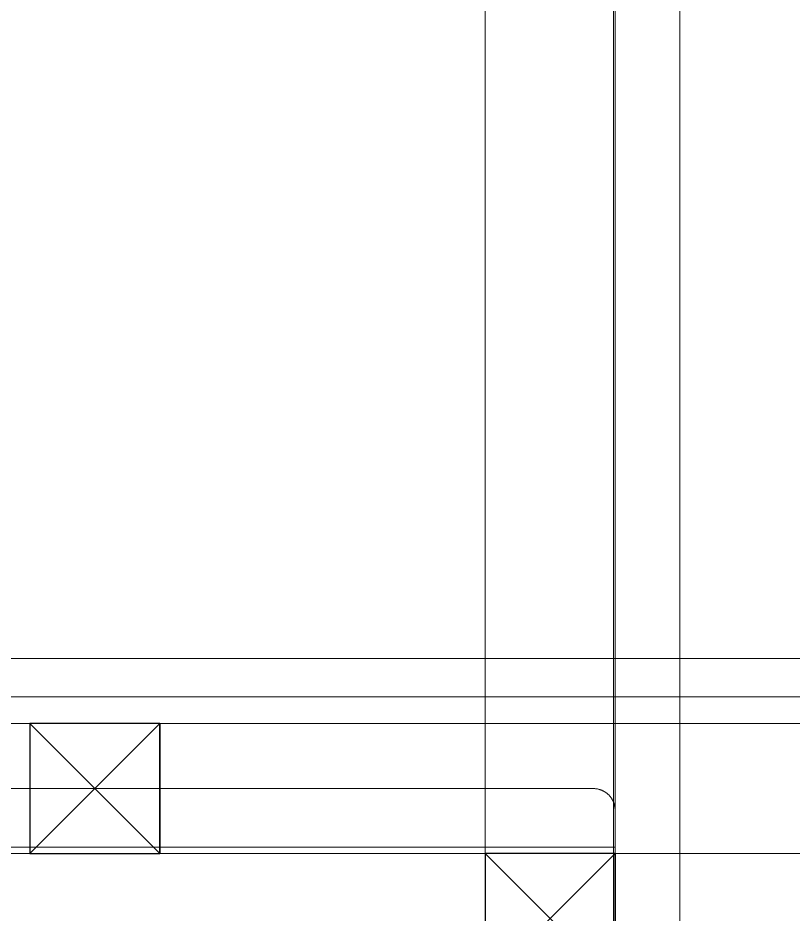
# Model space of a CAD drawing. Header units: millimetres. Extents: x -159872 to 386485, y -250577 to 158966.
# Drawn here: x 156801 to 156979.8, y 12731.1 to 12937.9 of the extents above; entities that cross this region are included whole.
import ezdxf

# ---------------------------------------------------------------- set-up
doc = ezdxf.new("R2010")
doc.units = ezdxf.units.MM
doc.layers.get('0').update_dxf_attribs({"lineweight": 25})
for name, color, linetype, lineweight in [('LDS-equipment-kitchen equipment', 3, 'Continuous', 13), ('WS-Fabs', 252, 'Continuous', 13), ('WS-FRAME HIDDEN', 68, 'Continuous', 5)]:
    doc.layers.add(name, color=color, linetype=linetype, lineweight=lineweight)

# ---------------------------------------------------------------- blocks, each defined once
blk = doc.blocks.new('30 X 30 HIDDEN SECTION_3')
at = {"layer": 'WS-FRAME HIDDEN', "color": 7, "lineweight": 25}
blk.add_polyline3d([(0, -30, 0), (-30, -30, 0), (-30, 0, 0), (0, 0, 0), (0, -30, 0)], dxfattribs=at)
at = {"layer": 'WS-FRAME HIDDEN', "color": 7, "lineweight": 25, "transparency": 33554687}
for points in [[(-30, 0, 0), (0, -30, 0)], [(-30, -30, 0), (0, 0, 0)], [(-30, -30, 0), (0, -30, 0)]]:
    blk.add_polyline3d(points, dxfattribs=at)
blk = doc.blocks.new('Group-360')
at = {"layer": 'LDS-equipment-kitchen equipment'}
for points in [[(95980.22, 49232.54, 0), (95980.22, 49247.55, 0), (96745.22, 49247.54, 0), (96745.22, 49232.54, 0), (95980.22, 49232.54, 0)], [(95980.53, 49232.53, 0), (95980.53, 49202.53, 0), (96745.24, 49202.54, 0), (96745.24, 49232.54, 0), (95980.53, 49232.53, 0)], [(96160.22, 49232.53, 0), (96160.22, 49202.53, 0), (96745.22, 49202.53, 0), (96745.22, 49232.53, 0), (96160.22, 49232.53, 0)]]:
    blk.add_polyline3d(points, dxfattribs=at)
at = {"layer": 'LDS-equipment-kitchen equipment', "xscale": -1, "rotation": 89.9999999946682}
blk.add_blockref('30 X 30 HIDDEN SECTION_3', (96130.22, 49202.53), dxfattribs=at)
blk = doc.blocks.new('A$C7a11c87d')
at = {"layer": 'WS-Fabs', "color": 7, "lineweight": 5}
for points in [[(4941.61, 350.04, 0), (4943.11, 350.04, 0), (4943.09, 15.04, 0), (4941.59, 15.04, 0), (4941.61, 350.04, 0)], [(4956.61, 350.04, 0), (4956.59, 20.04, 0), (4956.59, 19.92, 0), (4956.59, 19.8, 0), (4956.58, 19.68, 0), (4956.57, 19.55, 0), (4956.56, 19.43, 0), (4956.54, 19.31, 0), (4956.52, 19.19, 0), (4956.5, 19.07, 0), (4956.47, 18.95, 0), (4956.44, 18.83, 0), (4956.41, 18.71, 0), (4956.38, 18.59, 0), (4956.34, 18.48, 0), (4956.3, 18.36, 0), (4956.26, 18.24, 0), (4956.21, 18.13, 0), (4956.17, 18.02, 0), (4956.11, 17.91, 0), (4956.06, 17.8, 0), (4956, 17.69, 0), (4955.94, 17.58, 0), (4955.88, 17.47, 0), (4955.82, 17.37, 0), (4955.75, 17.27, 0), (4955.68, 17.16, 0), (4955.61, 17.07, 0), (4955.54, 16.97, 0), (4955.46, 16.87, 0), (4955.38, 16.78, 0), (4955.3, 16.69, 0), (4955.22, 16.6, 0), (4955.13, 16.51, 0), (4955.04, 16.42, 0), (4954.95, 16.34, 0), (4954.86, 16.26, 0), (4954.77, 16.18, 0), (4954.67, 16.1, 0), (4954.57, 16.03, 0), (4954.47, 15.96, 0), (4954.37, 15.89, 0), (4954.27, 15.82, 0), (4954.16, 15.76, 0), (4954.06, 15.69, 0), (4953.95, 15.63, 0), (4953.84, 15.58, 0), (4953.73, 15.52, 0), (4953.62, 15.47, 0), (4953.51, 15.42, 0), (4953.39, 15.38, 0), (4953.28, 15.34, 0), (4953.16, 15.3, 0), (4953.05, 15.26, 0), (4952.93, 15.23, 0), (4952.81, 15.19, 0), (4952.69, 15.17, 0), (4952.57, 15.14, 0), (4952.45, 15.12, 0), (4952.33, 15.1, 0), (4952.21, 15.08, 0), (4952.08, 15.07, 0), (4951.96, 15.06, 0), (4951.84, 15.05, 0), (4951.72, 15.05, 0), (4951.59, 15.04, 0), (4941.59, 15.04, 0), (4941.61, 350.04, 0)]]:
    blk.add_polyline3d(points, dxfattribs=at)
at = {"layer": 'WS-Fabs', "color": 7, "linetype": 'Continuous', "lineweight": 5, "transparency": 33554687}
blk.add_polyline3d([(2661.59, 15.18, 0), (5701.5, 15.49, 0)], dxfattribs=at)
at = {"layer": 'WS-Fabs', "color": 7, "lineweight": 5, "transparency": 33554687}
blk.add_polyline3d([(5701.49, 0, 0), (-178, 0.84, 0)], dxfattribs=at)
at = {"layer": 'WS-FRAME HIDDEN', "color": 7, "lineweight": 5}
blk.add_polyline3d([(4941.59, 15.04, 0), (5661.59, 15, 0), (5661.6, 45, 0), (4941.6, 45.04, 0), (4941.59, 15.04, 0)], dxfattribs=at)
at = {"layer": 'WS-FRAME HIDDEN', "color": 7, "extrusion": (0, 0, -1), "rotation": 0.003365612959873085}
blk.add_blockref('30 X 30 HIDDEN SECTION_3', (-4911.6, 45.05), dxfattribs=at)
blk = doc.blocks.new('A$C9600e4bc')
at = {"linetype": 'Continuous', "transparency": 33554687}
blk.add_polyline3d([(0, 1395, 0), (0, 645, 0)], dxfattribs=at)
blk = doc.blocks.new('Group-410')
at = {"layer": 'LDS-equipment-kitchen equipment'}
blk.add_blockref('Group-360', (0, 0), dxfattribs=at)
for name, p, rotation in [('A$C7a11c87d', (96280.3, 44260.95), 89.9999999946682), ('A$C9600e4bc', (97464.45, 49238.72), 89.99982067775133)]:
    blk.add_blockref(name, p, dxfattribs=dict(at, rotation=rotation))

msp = doc.modelspace()

# ---------------------------------------------------------------- block references
at = {"layer": 'LDS-equipment-kitchen equipment', "color": 7}
msp.add_blockref('Group-410', (60673.51323, -36457.51522), dxfattribs=at)

doc.saveas('drawing.dxf')
